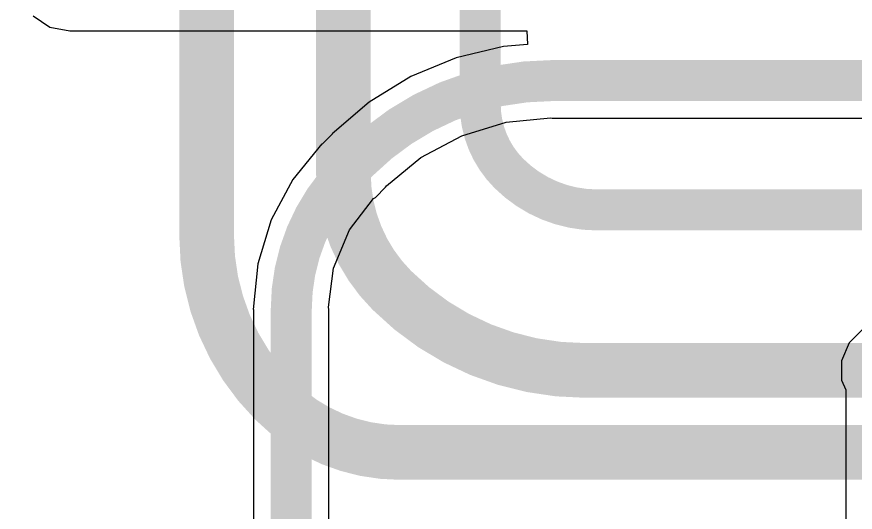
# Model space of a CAD drawing. Header units: inches. Extents: x -0.9 to 13.3, y -2.2 to 2.7.
# Drawn here: x 0.3109 to 0.6174, y -0.6649 to -0.4837 of the extents above; entities that cross this region are included whole.
import ezdxf

# ---------------------------------------------------------------- set-up
doc = ezdxf.new("R2010")
doc.units = ezdxf.units.IN
doc.header["$MEASUREMENT"] = 0
for name, color, linetype in [('Board Outline', 216, 'Continuous'), ('Bottom Layer', 5, 'Continuous'), ('Dimension', 6, 'Continuous'), ('Top Layer', 1, 'Continuous')]:
    doc.layers.add(name, color=color, linetype=linetype)

msp = doc.modelspace()

# ---------------------------------------------------------------- linework, layer by layer
at = {"layer": 'Board Outline', "const_width": 0.01}
msp.add_lwpolyline([(1.99867, 0.21567, -1.122171), (-0.01159, -1.51329)], format="xyb", dxfattribs=at)
at = {"layer": 'Bottom Layer'}
for p, q in [((0.31694, -0.48338), (0.32306, -0.48747)), ((0.32306, -0.48747), (0.33028, -0.48891)), ((0.33028, -0.48891), (0.49744, -0.48891)), ((0.49744, -0.48891), (0.49764, -0.49391)), ((0.48889, -0.4946), (0.47152, -0.49877)), ((0.49764, -0.49391), (0.48889, -0.4946)), ((0.47152, -0.49877), (0.45501, -0.5056)), ((0.45501, -0.5056), (0.43978, -0.51494)), ((0.43978, -0.51494), (0.42619, -0.52654)), ((0.48984, -0.52229), (0.50609, -0.52069)), ((0.50609, -0.52069), (0.5067, -0.52081)), ((0.5067, -0.52081), (0.75286, -0.52081)), ((0.47363, -0.52721), (0.48984, -0.52229)), ((0.42626, -0.5266), (0.42255, -0.53031)), ((0.42619, -0.52654), (0.42626, -0.5266)), ((0.45869, -0.53519), (0.47363, -0.52721)), ((0.42244, -0.53021), (0.41179, -0.54318)), ((0.42255, -0.53031), (0.42244, -0.53021)), ((0.44607, -0.54555), (0.45869, -0.53519)), ((0.41179, -0.54318), (0.40388, -0.55798)), ((0.44572, -0.54607), (0.44607, -0.54555)), ((0.44201, -0.54978), (0.44572, -0.54607)), ((0.43258, -0.56165), (0.44134, -0.55023)), ((0.44134, -0.55023), (0.44201, -0.54978)), ((0.40388, -0.55798), (0.39901, -0.57404)), ((0.42676, -0.57568), (0.43258, -0.56165)), ((0.39901, -0.57404), (0.39737, -0.59075)), ((0.42489, -0.58995), (0.42676, -0.57568)), ((0.39737, -0.59075), (0.39751, -0.59075)), ((0.39751, -0.59075), (0.39751, -0.73637)), ((0.42504, -0.59075), (0.42489, -0.58995)), ((0.42504, -0.73637), (0.42504, -0.59075)), ((0.62019, -0.59795), (0.61518, -0.60296)), ((0.61518, -0.60296), (0.61247, -0.6095)), ((0.61247, -0.6095), (0.61247, -0.61659)), ((0.61247, -0.61659), (0.61396, -0.6202)), ((0.61396, -0.6202), (0.61396, -0.72705))]:
    msp.add_line(p, q, dxfattribs=at)
at = {"layer": 'Bottom Layer', "const_width": 0.015}
for points in [[(0.43599, -0.53634, -0.198912), (0.5067, -0.50705)], [(0.41128, -0.59075, -0.198912), (0.43228, -0.54005)]]:
    msp.add_lwpolyline(points, format="xyb", dxfattribs=at)
for points in [[(0.5067, -0.50705), (0.75286, -0.50705)], [(0.43228, -0.54005), (0.43599, -0.53634)], [(0.41128, -0.74779), (0.41128, -0.59075)]]:
    msp.add_lwpolyline(points, dxfattribs=at)
at = {"layer": 'Bottom Layer', "const_width": 0.0075}
for points in [[(0.50295, -0.50705, 1), (0.51045, -0.50705, 1)], [(0.50295, -0.50705, 1), (0.51045, -0.50705, 1)], [(0.43224, -0.53634, 1), (0.43974, -0.53634, 1)], [(0.43224, -0.53634, 1), (0.43974, -0.53634, 1)], [(0.42853, -0.54005, 1), (0.43603, -0.54005, 1)], [(0.42853, -0.54005, 1), (0.43603, -0.54005, 1)], [(0.40753, -0.59075, 1), (0.41503, -0.59075, 1)], [(0.40753, -0.59075, 1), (0.41503, -0.59075, 1)]]:
    msp.add_lwpolyline(points, format="xyb", close=True, dxfattribs=at)
at = {"layer": 'Dimension', "const_width": 0.01}
msp.add_lwpolyline([(0.04081, 0.0156, -3.064051), (0.02964, -1.5299)], format="xyb", dxfattribs=at)
at = {"layer": 'Top Layer'}
for points, const_width in [([(0.38034, -0.56384), (0.38034, -0.41756)], 0.02), ([(0.43034, -0.54099), (0.43034, -0.41756)], 0.02), ([(0.48034, -0.51566), (0.48034, -0.41756)], 0.015), ([(0.52309, -0.55435), (0.64966, -0.55435)], 0.015), ([(0.51877, -0.61305), (0.63028, -0.61305)], 0.02), ([(0.45115, -0.64305), (0.65928, -0.64305)], 0.02)]:
    msp.add_lwpolyline(points, dxfattribs=dict(at, const_width=const_width))
for points, const_width in [([(0.47659, -0.51566, 1), (0.48409, -0.51566, 1)], 0.0075), ([(0.47659, -0.51566, 1), (0.48409, -0.51566, 1)], 0.0075), ([(0.42534, -0.54099, 1), (0.43534, -0.54099, 1)], 0.01), ([(0.42534, -0.54099, 1), (0.43534, -0.54099, 1)], 0.01), ([(0.48708, -0.54099, 1), (0.49458, -0.54099, 1)], 0.0075), ([(0.48708, -0.54099, 1), (0.49458, -0.54099, 1)], 0.0075), ([(0.51934, -0.55435, 1), (0.52684, -0.55435, 1)], 0.0075), ([(0.51934, -0.55435, 1), (0.52684, -0.55435, 1)], 0.0075), ([(0.37534, -0.56384, 1), (0.38534, -0.56384, 1)], 0.01), ([(0.37534, -0.56384, 1), (0.38534, -0.56384, 1)], 0.01), ([(0.44306, -0.58376, 1), (0.45306, -0.58376, 1)], 0.01), ([(0.44306, -0.58376, 1), (0.45306, -0.58376, 1)], 0.01), ([(0.51377, -0.61305, 1), (0.52377, -0.61305, 1)], 0.01), ([(0.51377, -0.61305, 1), (0.52377, -0.61305, 1)], 0.01), ([(0.40028, -0.62405, 1), (0.41028, -0.62405, 1)], 0.01), ([(0.40028, -0.62405, 1), (0.41028, -0.62405, 1)], 0.01), ([(0.44615, -0.64305, 1), (0.45615, -0.64305, 1)], 0.01), ([(0.44615, -0.64305, 1), (0.45615, -0.64305, 1)], 0.01)]:
    msp.add_lwpolyline(points, format="xyb", close=True, dxfattribs=dict(at, const_width=const_width))
for points, const_width in [([(0.49083, -0.54099, -0.198912), (0.48034, -0.51566)], 0.015), ([(0.44806, -0.58376, -0.198912), (0.43034, -0.54099)], 0.02), ([(0.52309, -0.55435, -0.198912), (0.49083, -0.54099)], 0.015), ([(0.40528, -0.62405, -0.198912), (0.38034, -0.56384)], 0.02), ([(0.51877, -0.61305, -0.198912), (0.44806, -0.58376)], 0.02), ([(0.45115, -0.64305, -0.198912), (0.40528, -0.62405)], 0.02)]:
    msp.add_lwpolyline(points, format="xyb", dxfattribs=dict(at, const_width=const_width))

doc.saveas('drawing.dxf')
